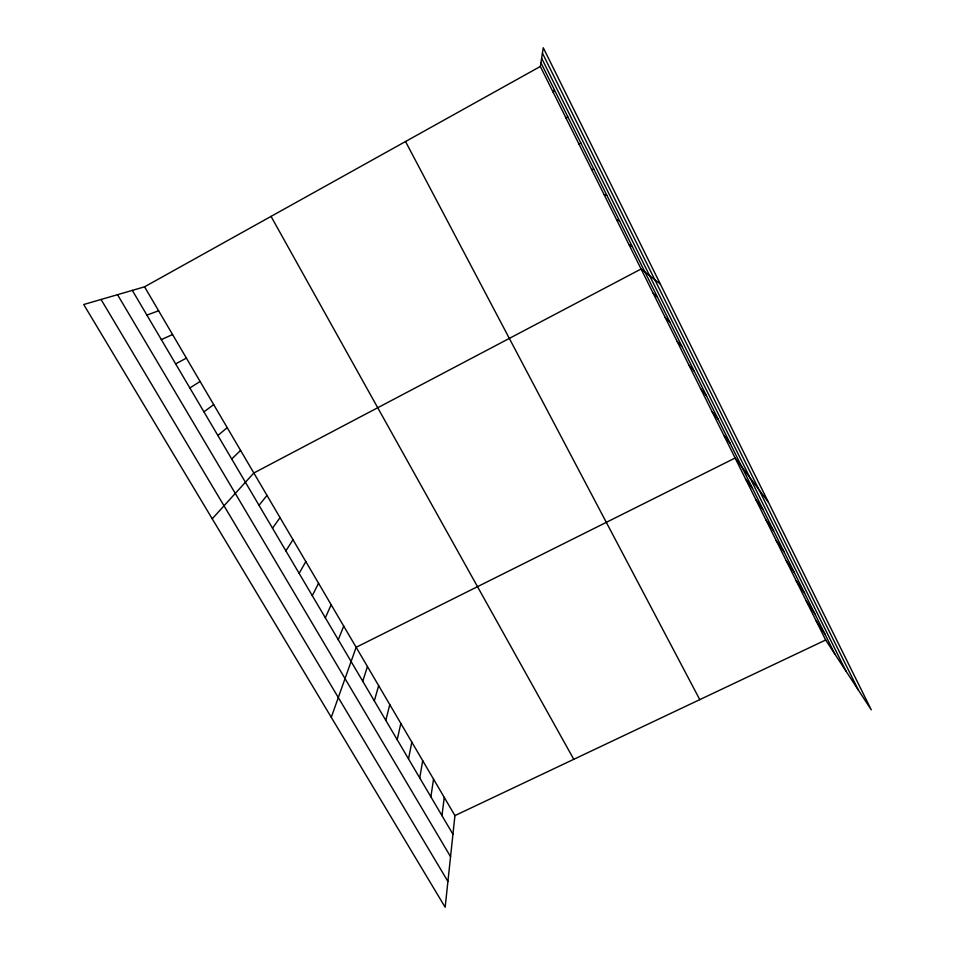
<?xml version="1.0" encoding="UTF-8"?>
<svg xmlns="http://www.w3.org/2000/svg" width="955" height="955" viewBox="0 0 955 955"><rect width="100%" height="100%" fill="white"/><g stroke="black" fill="none" stroke-linecap="round" stroke-linejoin="round"><path stroke-width="1.43" d="M144.551 286.822L454.938 815.594L445.161 907.25L83.73 304.514L144.551 286.822L540.339 66.468L543.264 47.75L871.27 709.84L825.669 640.005L540.339 66.468M441.962 815.63L444.266 797.425M430.896 796.852L433.534 779.125M419.746 777.943L422.707 760.693M408.513 758.903L411.82 742.13M397.208 739.707L400.837 723.436M385.808 720.38L389.783 704.599M374.324 700.898L378.658 685.642M362.757 681.273L367.436 666.53M331.278 717.348L356.143 647.287L735.123 458.018L768.357 502.103M553.327 92.575L554.342 89.734M338.273 639.743L343.716 626.11M325.333 617.801L331.182 604.766M312.297 595.681L318.552 583.242M299.142 573.37L305.815 561.552M285.879 550.88L292.982 539.682M272.509 528.199L280.042 517.634M566.196 118.444L567.64 116.486M259.02 505.326L266.994 495.406M212.213 518.792L253.839 473L641.091 269L660.323 284.041M231.707 458.985L240.576 450.402M217.871 435.516L227.195 427.613M203.916 411.844L213.705 404.634M189.842 387.981L200.108 381.463M578.957 144.098L580.819 142.999M175.648 363.891L186.392 358.101M454.938 815.594L825.669 640.005M161.335 339.61L172.569 334.548M146.891 315.102L158.626 310.781M591.599 169.513L593.879 169.274M604.133 194.713L606.819 195.309M616.56 219.686L619.652 221.106M628.879 244.456L632.365 246.677M653.196 293.34L657.446 297.136M665.205 317.466L669.813 322.038M677.107 341.389L682.085 346.713M688.913 365.108L694.249 371.173M700.612 388.637L706.294 395.418M712.215 411.951L718.244 419.46M723.723 435.086L730.086 443.287M745.497 478.849L752.504 488.375M755.787 499.537L763.081 509.66M765.994 520.057L773.586 530.789M776.129 540.423L784.007 551.751M786.18 560.645L794.345 572.546M796.16 580.7L804.599 593.186M806.068 600.623L814.782 613.671M815.904 620.392L824.881 633.989M101.051 299.476L447.907 881.441M117.513 294.689L450.557 856.683M132.315 290.38L452.945 834.264M271.041 216.403L573.776 759.309M405.529 141.519L699.776 699.633M542.416 53.11L858.366 690.083M541.628 58.183L846.035 671.198M540.924 62.72L834.909 654.163"/></g></svg>
